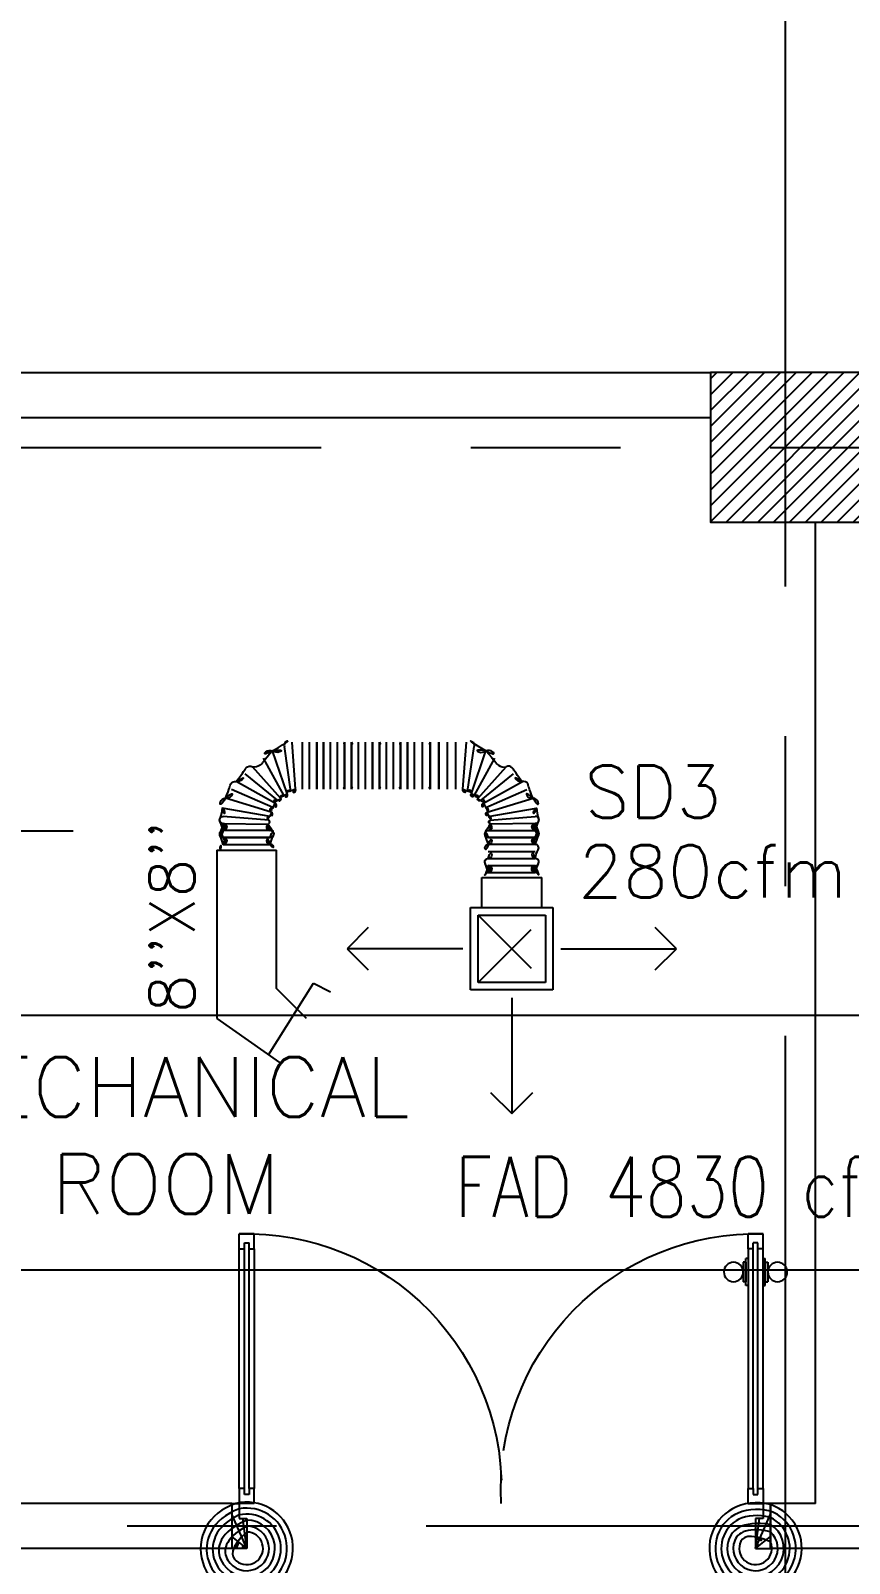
# Model space of a CAD drawing. Extents: x 417866230.2 to 417866327.8, y 43498045.5 to 43498135.4.
# Drawn here: x 417866264.47 to 417866267.21, y 43498080.98 to 43498086.09 of the extents above; entities that cross this region are included whole.
import ezdxf
from ezdxf.enums import TextEntityAlignment as Align

# ---------------------------------------------------------------- set-up
doc = ezdxf.new("R2010")
doc.units = 0
doc.header["$MEASUREMENT"] = 0
doc.linetypes.add('CENTERX2', pattern=[4, 2.5, -0.5, 0.5, -0.5])
doc.linetypes.add('HIDDEN', pattern=[0.375, 0.25, -0.125])
doc.layers.get('0').update_dxf_attribs({"linetype": 'CONTINUOUS'})
for name, color, linetype in [('AXES', 11, 'CENTERX2'), ('COL', 9, 'CONTINUOUS'), ('DOOR', 9, 'CONTINUOUS'), ('DUCT', 6, 'CONTINUOUS'), ('EXDUCT', 10, 'CONTINUOUS'), ('HAT', 12, 'CONTINUOUS'), ('M-AC-FLEX', 3, 'CONTINUOUS'), ('M-EGU.', 2, 'CONTINUOUS'), ('RM-NAME', 9, 'CONTINUOUS'), ('SCD', 2, 'CONTINUOUS'), ('WALL', 4, 'CONTINUOUS')]:
    doc.layers.add(name, color=color, linetype=linetype)
doc.styles.add('ROMANS', font='ROMANS.shx', dxfattribs={"width": 0.6})

# ---------------------------------------------------------------- blocks, each defined once
blk = doc.blocks.new('A$C272A55A0')
at = {"layer": 'DOOR', "color": 0, "linetype": 'ByBlock'}
for p, q in [((0, 900.4), (0, 1050.4)), ((50, 1050.4), (0, 1050.4)), ((50, 950.4), (50, 1050.4)), ((1750, 950.4), (1750, 1050.4)), ((1750, 1050.4), (1800, 1050.4)), ((1800, 1050.4), (1800, 900.4)), ((25, 950.4), (50, 950.4)), ((25, 900.4), (25, 950.4)), ((1775, 950.4), (1750, 950.4)), ((1775, 900.4), (1775, 950.4)), ((0, 900.4), (25, 900.4)), ((75, 900.4), (25, 900.4)), ((25, 850.4), (25, 900.4)), ((58, 870.4), (42, 870.4)), ((42, 870.4), (42, 850.4)), ((58, 850.4), (58, 870.4)), ((75, 900.4), (75, 850.4)), ((1725, 900.4), (1775, 900.4)), ((1725, 900.4), (1725, 850.4)), ((1742, 870.4), (1758, 870.4)), ((1742, 850.4), (1742, 870.4)), ((1758, 870.4), (1758, 850.4)), ((1800, 900.4), (1775, 900.4)), ((1775, 850.4), (1775, 900.4)), ((42, 850.4), (25, 850.4)), ((75, 850.4), (58, 850.4)), ((1725, 850.4), (1742, 850.4)), ((1758, 850.4), (1775, 850.4)), ((1717.8, 160.1), (1708.8, 160.1)), ((1708.8, 95.3), (1708.8, 160.1)), ((1725, 172.7), (1717.8, 172.7)), ((1717.8, 172.7), (1717.8, 82.7)), ((1717.8, 95.3), (1717.8, 160.1)), ((1775, 172.7), (1782.2, 172.7)), ((1782.2, 172.7), (1782.2, 82.7)), ((1782.2, 160.1), (1791.2, 160.1)), ((1782.2, 95.3), (1782.2, 160.1)), ((1791.2, 95.3), (1791.2, 160.1)), ((1717.8, 95.3), (1708.8, 95.3)), ((1725, 82.7), (1717.8, 82.7)), ((1775, 82.7), (1782.2, 82.7)), ((1782.2, 95.3), (1791.2, 95.3)), ((25, 50.4), (42, 50.4)), ((25, 50.4), (25, 0.4)), ((25, 0.4), (75, 0.4)), ((75, 0.4), (25, 0.4)), ((42, 50.4), (42, 30.4)), ((42, 30.4), (58, 30.4)), ((58, 50.4), (75, 50.4)), ((58, 50.4), (58, 30.4)), ((75, 50.4), (75, 0.4)), ((1742, 50.4), (1725, 50.4)), ((1725, 50.4), (1725, 0.4)), ((1775, 0.4), (1725, 0.4)), ((1725, 0.4), (1775, 0.4)), ((1742, 50.4), (1742, 30.4)), ((1758, 30.4), (1742, 30.4)), ((1775, 50.4), (1758, 50.4)), ((1758, 50.4), (1758, 30.4)), ((1775, 50.4), (1775, 0.4))]:
    blk.add_line(p, q, dxfattribs=at)
at = {"layer": 'DOOR', "color": 9, "linetype": 'ByBlock'}
for p, q in [((50, 1050.4), (0, 1010.2)), ((50, 1050.4), (0, 936.6)), ((50, 1050.4), (36.6, 950.4)), ((1750, 1050.4), (1800, 1010.2)), ((1750, 1050.4), (1800, 936.6)), ((1750, 1050.4), (1763.4, 950.4))]:
    blk.add_line(p, q, dxfattribs=at)
at = {"layer": 'DOOR', "linetype": 'ByBlock'}
for p, q in [((25, 850.4), (25, 50.4)), ((42, 850.4), (42, 50.4)), ((58, 850.4), (58, 50.4)), ((75, 50.4), (75, 850.4)), ((1725, 50.4), (1725, 850.4)), ((1742, 850.4), (1742, 50.4)), ((1758, 850.4), (1758, 50.4)), ((1775, 850.4), (1775, 50.4))]:
    blk.add_line(p, q, dxfattribs=at)
at = {"layer": 'DOOR', "color": 0, "linetype": 'ByBlock'}
for centre in [(1676.5, 127.7), (1823.5, 127.7)]:
    blk.add_circle(centre, 32.4, dxfattribs=at)
at = {"layer": 'DOOR', "color": 9, "linetype": 'ByBlock'}
for centre, radius, start, end in [((50, 1050.4), 54.4, 203.2074, 270), ((50, 1050.4), 34.4, 180, 270), ((50, 1050.4), 14.4, 180, 270), ((1750, 1050.4), 14.4, 270, 0), ((1750, 1050.4), 34.4, 270, 0), ((1750, 1050.4), 54.4, 270, 336.7926), ((50, 1050.4), 74.4, 227.7764, 270), ((1750, 1050.4), 74.4, 270, 312.2236), ((50, 1050.4), 94.4, 238.0182, 270), ((50, 1050.4), 114.4, 244.0838, 257.3774), ((50, 1050.4), 134.4, 248.1598, 259.28), ((1750, 1050.4), 94.4, 270, 301.9818), ((1750, 1050.4), 114.4, 282.6226, 295.9162), ((1750, 1050.4), 134.4, 280.72, 291.8402), ((50, 1050.4), 154.4, 251.1053, 256.2858), ((1750, 1050.4), 154.4, 283.7142, 288.8947)]:
    blk.add_arc(centre, radius, start, end, dxfattribs=at)
at = {"layer": 'DOOR', "linetype": 'HIDDEN', "ltscale": 0.5}
for centre, start, end in [((50, 851.4), 268.3174, 3.2965), ((1750, 851.4), 176.7035, 271.6826)]:
    blk.add_arc(centre, 851.4, start, end, dxfattribs=at)
at = {"layer": 'WALL', "linetype": 'ByBlock'}
blk.add_line((1800, 900.4), (1800, 1050.4), dxfattribs=at)
blk = doc.blocks.new('*X64')
at = {"color": 0}
for p, q in [((49339.2, 32262.6), (49837.6, 32761)), ((49339.2, 32315.6), (49784.6, 32761)), ((49339.2, 32368.7), (49731.6, 32761)), ((49339.2, 32421.7), (49678.5, 32761)), ((49339.2, 32474.7), (49625.5, 32761)), ((49339.2, 32527.8), (49572.5, 32761)), ((49339.2, 32580.8), (49519.4, 32761)), ((49339.2, 32633.8), (49466.4, 32761)), ((49339.2, 32686.9), (49413.4, 32761)), ((49339.2, 32739.9), (49360.3, 32761)), ((49390.7, 32261), (49839.2, 32709.6)), ((49443.7, 32261), (49839.2, 32656.5)), ((49496.7, 32261), (49839.2, 32603.5)), ((49549.8, 32261), (49839.2, 32550.5)), ((49602.8, 32261), (49839.2, 32497.4)), ((49655.8, 32261), (49839.2, 32444.4)), ((49708.9, 32261), (49839.2, 32391.4)), ((49761.9, 32261), (49839.2, 32338.3)), ((49814.9, 32261), (49839.2, 32285.3))]:
    blk.add_line(p, q, dxfattribs=at)
blk = doc.blocks.new('COL50')
at = {"layer": 'COL'}
blk.add_lwpolyline([(-250, 250), (-250, -250), (250, -250), (250, 250)], close=True, dxfattribs=at)
blk = doc.blocks.new('RM1')
at = {"layer": 'RM-NAME', "style": 'ROMANS'}
for tag, p in [('ROOMNAME1', (0, 323.8)), ('ROOMNAME2', (0, 0))]:
    blk.add_attdef(tag, text='', height=200, dxfattribs=at).set_placement(p, align=Align.MIDDLE)

msp = doc.modelspace()

# ---------------------------------------------------------------- linework, layer by layer
at = {"layer": 'AXES'}
for p, q in [((417866266.9969, 43498056.2378), (417866266.9969, 43498134.7153)), ((417866230.9454, 43498084.7021), (417866300.0369, 43498084.7021)), ((417866241.7969, 43498081.1021), (417866300.0369, 43498081.1021))]:
    msp.add_line(p, q, dxfattribs=at)
at = {"layer": 'DUCT'}
for p, q in [((417866265.0969, 43498083.3578), (417866265.2969, 43498083.3578)), ((417866265.0969, 43498083.3578), (417866265.0969, 43498082.7957)), ((417866265.2969, 43498082.8957), (417866265.2969, 43498083.3578)), ((417866265.2701, 43498082.6744), (417866265.4202, 43498082.9138)), ((417866265.4202, 43498082.9138), (417866265.4767, 43498082.885)), ((417866265.3969, 43498082.7957), (417866265.2969, 43498082.8957)), ((417866260.8439, 43498082.8069), (417866267.8154, 43498082.8069)), ((417866265.0969, 43498082.7957), (417866265.3069, 43498082.6487)), ((417866260.8439, 43498081.9569), (417866267.8154, 43498081.9569))]:
    msp.add_line(p, q, dxfattribs=at)
at = {"layer": 'EXDUCT', "color": 3, "linetype": 'Continuous'}
msp.add_line((417866261.2326, 43498083.422), (417866264.6172, 43498083.422), dxfattribs=at)
at = {"layer": 'M-AC-FLEX', "color": 11}
for p, q in [((417866265.3602, 43498083.5615), (417866265.3482, 43498083.7177)), ((417866265.3836, 43498083.5615), (417866265.3836, 43498083.7185)), ((417866265.4071, 43498083.5615), (417866265.4071, 43498083.7185)), ((417866265.4306, 43498083.7187), (417866265.4306, 43498083.5617)), ((417866265.4306, 43498083.5615), (417866265.4306, 43498083.7185)), ((417866265.4536, 43498083.7187), (417866265.4536, 43498083.5617)), ((417866265.4536, 43498083.5615), (417866265.4536, 43498083.7185)), ((417866265.4771, 43498083.5615), (417866265.4771, 43498083.7185)), ((417866265.4771, 43498083.5615), (417866265.4771, 43498083.7185)), ((417866265.5005, 43498083.5615), (417866265.5005, 43498083.7185)), ((417866265.5005, 43498083.5615), (417866265.5005, 43498083.7185)), ((417866265.524, 43498083.7187), (417866265.524, 43498083.5617)), ((417866265.524, 43498083.7187), (417866265.524, 43498083.5617)), ((417866265.524, 43498083.5615), (417866265.524, 43498083.7185)), ((417866265.524, 43498083.5615), (417866265.524, 43498083.7185)), ((417866265.5471, 43498083.7187), (417866265.5471, 43498083.5617)), ((417866265.5471, 43498083.7187), (417866265.5471, 43498083.5617)), ((417866265.5471, 43498083.5615), (417866265.5471, 43498083.7185)), ((417866265.5471, 43498083.5615), (417866265.5471, 43498083.7185)), ((417866265.5705, 43498083.5615), (417866265.5705, 43498083.7185)), ((417866265.5705, 43498083.5615), (417866265.5705, 43498083.7185)), ((417866265.594, 43498083.5615), (417866265.594, 43498083.7185)), ((417866265.594, 43498083.5615), (417866265.594, 43498083.7185)), ((417866265.6174, 43498083.5615), (417866265.6174, 43498083.7185)), ((417866265.6174, 43498083.5615), (417866265.6174, 43498083.7185)), ((417866265.6175, 43498083.7187), (417866265.6175, 43498083.5617)), ((417866265.6175, 43498083.7187), (417866265.6175, 43498083.5617)), ((417866265.6405, 43498083.7187), (417866265.6405, 43498083.5617)), ((417866265.6405, 43498083.7187), (417866265.6405, 43498083.5617)), ((417866265.6405, 43498083.5615), (417866265.6405, 43498083.7185)), ((417866265.6405, 43498083.5615), (417866265.6405, 43498083.7185)), ((417866265.664, 43498083.5615), (417866265.664, 43498083.7185)), ((417866265.664, 43498083.5615), (417866265.664, 43498083.7185)), ((417866265.664, 43498083.5615), (417866265.664, 43498083.7185)), ((417866265.664, 43498083.5615), (417866265.664, 43498083.7185)), ((417866265.6874, 43498083.5615), (417866265.6874, 43498083.7185)), ((417866265.6874, 43498083.5615), (417866265.6874, 43498083.7185)), ((417866265.6874, 43498083.5615), (417866265.6874, 43498083.7185)), ((417866265.6874, 43498083.5615), (417866265.6874, 43498083.7185)), ((417866265.7109, 43498083.7187), (417866265.7109, 43498083.5617)), ((417866265.7109, 43498083.7187), (417866265.7109, 43498083.5617)), ((417866265.7109, 43498083.5615), (417866265.7109, 43498083.7185)), ((417866265.7109, 43498083.5615), (417866265.7109, 43498083.7185)), ((417866265.7339, 43498083.7187), (417866265.7339, 43498083.5617)), ((417866265.7339, 43498083.7187), (417866265.7339, 43498083.5617)), ((417866265.7339, 43498083.5615), (417866265.7339, 43498083.7185)), ((417866265.7339, 43498083.5615), (417866265.7339, 43498083.7185)), ((417866265.7574, 43498083.5615), (417866265.7574, 43498083.7185)), ((417866265.7574, 43498083.5615), (417866265.7574, 43498083.7185)), ((417866265.7842, 43498083.5615), (417866265.7842, 43498083.7185)), ((417866265.7842, 43498083.5615), (417866265.7842, 43498083.7185)), ((417866265.8099, 43498083.7187), (417866265.8099, 43498083.5617)), ((417866265.8099, 43498083.7187), (417866265.8099, 43498083.5617)), ((417866265.8099, 43498083.5615), (417866265.8099, 43498083.7185)), ((417866265.8099, 43498083.5615), (417866265.8099, 43498083.7185)), ((417866265.839, 43498083.7187), (417866265.839, 43498083.5617)), ((417866265.839, 43498083.7187), (417866265.839, 43498083.5617)), ((417866265.839, 43498083.5615), (417866265.839, 43498083.7185)), ((417866265.839, 43498083.5615), (417866265.839, 43498083.7185)), ((417866265.839, 43498083.5615), (417866265.839, 43498083.7185)), ((417866265.8672, 43498083.5615), (417866265.8672, 43498083.7185)), ((417866265.8957, 43498083.5615), (417866265.8957, 43498083.7185)), ((417866265.9191, 43498083.5615), (417866265.9311, 43498083.7177)), ((417866265.3225, 43498083.5386), (417866265.2531, 43498083.6649)), ((417866265.3318, 43498083.5466), (417866265.2834, 43498083.6892)), ((417866265.3447, 43498083.5537), (417866265.3226, 43498083.7037)), ((417866265.9347, 43498083.5537), (417866265.9567, 43498083.7037)), ((417866265.9475, 43498083.5466), (417866265.9959, 43498083.6892)), ((417866265.9568, 43498083.5386), (417866266.0262, 43498083.6649)), ((417866265.3107, 43498083.5305), (417866265.2157, 43498083.6363)), ((417866265.9686, 43498083.5305), (417866266.0636, 43498083.6363)), ((417866265.2912, 43498083.5149), (417866265.1616, 43498083.587)), ((417866265.2996, 43498083.5247), (417866265.1916, 43498083.6127)), ((417866265.9797, 43498083.5247), (417866266.0877, 43498083.6127)), ((417866265.9881, 43498083.5149), (417866266.1177, 43498083.587)), ((417866265.2787, 43498083.4851), (417866265.1256, 43498083.5309)), ((417866265.2841, 43498083.4997), (417866265.1462, 43498083.5604)), ((417866265.9953, 43498083.4997), (417866266.1331, 43498083.5604)), ((417866266.0006, 43498083.4851), (417866266.1537, 43498083.5309)), ((417866265.2756, 43498083.4705), (417866265.1143, 43498083.4975)), ((417866265.2707, 43498083.4581), (417866265.1182, 43498083.4706)), ((417866266.0037, 43498083.4705), (417866266.165, 43498083.4975)), ((417866266.0086, 43498083.4581), (417866266.1611, 43498083.4706)), ((417866265.1182, 43498083.4471), (417866265.2686, 43498083.445)), ((417866265.2752, 43498083.4236), (417866265.1182, 43498083.4236)), ((417866266.0041, 43498083.4236), (417866266.1611, 43498083.4236)), ((417866266.1611, 43498083.4471), (417866266.0107, 43498083.445)), ((417866265.2752, 43498083.4002), (417866265.1182, 43498083.4002)), ((417866265.1182, 43498083.4002), (417866265.2752, 43498083.4002)), ((417866265.1182, 43498083.3767), (417866265.2752, 43498083.3767)), ((417866266.0041, 43498083.4002), (417866266.1611, 43498083.4002)), ((417866266.1611, 43498083.4002), (417866266.0041, 43498083.4002)), ((417866266.1611, 43498083.3767), (417866266.0041, 43498083.3767)), ((417866266.0039, 43498083.3537), (417866266.1609, 43498083.3537)), ((417866266.0039, 43498083.3302), (417866266.1609, 43498083.3302)), ((417866266.0039, 43498083.3067), (417866266.1609, 43498083.3067)), ((417866266.0039, 43498083.3067), (417866266.1609, 43498083.3067)), ((417866266.0039, 43498083.3067), (417866266.1609, 43498083.3067)), ((417866266.0039, 43498083.3067), (417866266.1609, 43498083.3067)), ((417866266.0039, 43498083.2833), (417866266.1609, 43498083.2833)), ((417866266.0039, 43498083.2833), (417866266.1609, 43498083.2833)), ((417866266.0039, 43498083.2833), (417866266.1609, 43498083.2833)), ((417866266.0039, 43498083.2833), (417866266.1609, 43498083.2833))]:
    msp.add_line(p, q, dxfattribs=at)
at = {"layer": 'M-AC-FLEX'}
for points in [[(417866265.2833, 43498083.6896, 0.562442), (417866265.3226, 43498083.7037, -0.803591), (417866265.3482, 43498083.7177)], [(417866265.3482, 43498083.7177, 0.661578), (417866265.3836, 43498083.7185, -1), (417866265.4071, 43498083.7185)], [(417866265.4306, 43498083.7185, -1), (417866265.4071, 43498083.7185, 1), (417866265.3836, 43498083.7185)], [(417866265.4306, 43498083.7185, -0.999838), (417866265.4536, 43498083.7189)], [(417866265.4536, 43498083.7185, 0.999838), (417866265.4306, 43498083.7189)], [(417866265.4306, 43498083.7187, -0.008922), (417866265.4306, 43498083.7191)], [(417866265.4306, 43498083.7189, 0.004461), (417866265.4306, 43498083.7187)], [(417866265.4536, 43498083.7185, 1), (417866265.4771, 43498083.7185, -1), (417866265.5005, 43498083.7185)], [(417866265.4536, 43498083.7185, -0.00451), (417866265.4536, 43498083.7187, 0.008922), (417866265.4536, 43498083.7191)], [(417866265.4536, 43498083.7189, -0.004461), (417866265.4536, 43498083.7187)], [(417866265.524, 43498083.7185, -1), (417866265.5005, 43498083.7185, 1), (417866265.4771, 43498083.7185)], [(417866265.524, 43498083.7185, -0.412332), (417866265.5124, 43498083.7068, -0.412332)], [(417866265.5471, 43498083.7185, 0.999838), (417866265.524, 43498083.7189)], [(417866265.524, 43498083.7185, -0.999838), (417866265.5471, 43498083.7189)], [(417866265.524, 43498083.7185, -0.999838), (417866265.5471, 43498083.7189)], [(417866265.5471, 43498083.7185, 0.999838), (417866265.524, 43498083.7189)], [(417866265.524, 43498083.7185, 0.00451), (417866265.524, 43498083.7187, -0.008922), (417866265.524, 43498083.7191)], [(417866265.524, 43498083.7187, -0.008922), (417866265.524, 43498083.7191)], [(417866265.524, 43498083.7189, 0.004461), (417866265.524, 43498083.7187)], [(417866265.524, 43498083.7189, 0.004461), (417866265.524, 43498083.7187)], [(417866265.5471, 43498083.7185, 1), (417866265.5705, 43498083.7185, -1), (417866265.594, 43498083.7185)], [(417866265.5471, 43498083.7187, 0.008922), (417866265.5471, 43498083.7191)], [(417866265.5471, 43498083.7185, -0.00451), (417866265.5471, 43498083.7187, 0.008922), (417866265.5471, 43498083.7191)], [(417866265.5471, 43498083.7189, -0.004461), (417866265.5471, 43498083.7187)], [(417866265.5471, 43498083.7189, -0.004461), (417866265.5471, 43498083.7187)], [(417866265.5471, 43498083.7185, 0.412332), (417866265.5587, 43498083.7068, 0.412332)], [(417866265.6174, 43498083.7185, -1), (417866265.594, 43498083.7185, 1), (417866265.5705, 43498083.7185)], [(417866265.6405, 43498083.7185, 0.999838), (417866265.6174, 43498083.7189)], [(417866265.6174, 43498083.7185, -0.999838), (417866265.6405, 43498083.7189)], [(417866265.6174, 43498083.7185, -0.999838), (417866265.6405, 43498083.7189)], [(417866265.6405, 43498083.7185, 0.999838), (417866265.6174, 43498083.7189)], [(417866265.6174, 43498083.7185, 0.00451), (417866265.6175, 43498083.7187, -0.008922), (417866265.6175, 43498083.7191)], [(417866265.6175, 43498083.7187, -0.008922), (417866265.6175, 43498083.7191)], [(417866265.6174, 43498083.7189, 0.004461), (417866265.6175, 43498083.7187)], [(417866265.6174, 43498083.7189, 0.004461), (417866265.6175, 43498083.7187)], [(417866265.6405, 43498083.7185, 1), (417866265.664, 43498083.7185, -1), (417866265.6874, 43498083.7185)], [(417866265.6405, 43498083.7185, 1), (417866265.664, 43498083.7185, -1), (417866265.6874, 43498083.7185)], [(417866265.6405, 43498083.7187, 0.008922), (417866265.6405, 43498083.7191)], [(417866265.6405, 43498083.7185, -0.00451), (417866265.6405, 43498083.7187, 0.008922), (417866265.6405, 43498083.7191)], [(417866265.6405, 43498083.7189, -0.004461), (417866265.6405, 43498083.7187)], [(417866265.6405, 43498083.7189, -0.004461), (417866265.6405, 43498083.7187)], [(417866265.6405, 43498083.7185, 0.412332), (417866265.6522, 43498083.7068, 0.412332)], [(417866265.7109, 43498083.7185, -1), (417866265.6874, 43498083.7185, 1), (417866265.664, 43498083.7185)], [(417866265.7109, 43498083.7185, -1), (417866265.6874, 43498083.7185, 1), (417866265.664, 43498083.7185)], [(417866265.7109, 43498083.7185, -0.412332), (417866265.6992, 43498083.7068, -0.412332)], [(417866265.7109, 43498083.7185, -0.999838), (417866265.7339, 43498083.7189)], [(417866265.7339, 43498083.7185, 0.999838), (417866265.7109, 43498083.7189)], [(417866265.7339, 43498083.7185, 0.999838), (417866265.7109, 43498083.7189)], [(417866265.7109, 43498083.7185, -0.999838), (417866265.7339, 43498083.7189)], [(417866265.7109, 43498083.7187, -0.008922), (417866265.7109, 43498083.7191)], [(417866265.7109, 43498083.7185, 0.00451), (417866265.7109, 43498083.7187, -0.008922), (417866265.7109, 43498083.7191)], [(417866265.7109, 43498083.7189, 0.004461), (417866265.7109, 43498083.7187)], [(417866265.7109, 43498083.7189, 0.004461), (417866265.7109, 43498083.7187)], [(417866265.7339, 43498083.7185, 1), (417866265.7574, 43498083.7185, -0.876112), (417866265.7842, 43498083.7185)], [(417866265.7339, 43498083.7185, -0.00451), (417866265.7339, 43498083.7187, 0.008922), (417866265.7339, 43498083.7191)], [(417866265.7339, 43498083.7187, 0.008922), (417866265.7339, 43498083.7191)], [(417866265.7339, 43498083.7189, -0.004461), (417866265.7339, 43498083.7187)], [(417866265.7339, 43498083.7189, -0.004461), (417866265.7339, 43498083.7187)], [(417866265.8099, 43498083.7185, -0.913932), (417866265.7842, 43498083.7185, 0.876112), (417866265.7574, 43498083.7185)], [(417866265.8099, 43498083.7185, -0.412332), (417866265.7982, 43498083.7068, -0.412332)], [(417866265.8099, 43498083.7185, -0.791382), (417866265.839, 43498083.7189)], [(417866265.839, 43498083.7185, 0.791382), (417866265.8099, 43498083.7189)], [(417866265.839, 43498083.7185, 0.791382), (417866265.8099, 43498083.7189)], [(417866265.8099, 43498083.7185, -0.791382), (417866265.839, 43498083.7189)], [(417866265.8099, 43498083.7187, -0.008922), (417866265.8099, 43498083.7191)], [(417866265.8099, 43498083.7185, 0.00451), (417866265.8099, 43498083.7187, -0.008922), (417866265.8099, 43498083.7191)], [(417866265.8099, 43498083.7189, 0.004461), (417866265.8099, 43498083.7187)], [(417866265.8099, 43498083.7189, 0.004461), (417866265.8099, 43498083.7187)], [(417866265.839, 43498083.7185, 0.830724), (417866265.8672, 43498083.7185, -0.825107), (417866265.8957, 43498083.7185)], [(417866265.839, 43498083.7187, 0.008922), (417866265.839, 43498083.7191)], [(417866265.839, 43498083.7185, -0.00451), (417866265.839, 43498083.7187, 0.008922), (417866265.839, 43498083.7191)], [(417866265.839, 43498083.7187, 0.008922), (417866265.839, 43498083.7191)], [(417866265.839, 43498083.7189, -0.004461), (417866265.839, 43498083.7187)], [(417866265.839, 43498083.7189, -0.004461), (417866265.839, 43498083.7187)], [(417866265.839, 43498083.7189, -0.004461), (417866265.839, 43498083.7187)], [(417866265.9311, 43498083.7177, -0.661578), (417866265.8957, 43498083.7185, 0.825107), (417866265.8672, 43498083.7185)], [(417866265.996, 43498083.6896, -0.562442), (417866265.9567, 43498083.7037, 0.803591), (417866265.9311, 43498083.7177)], [(417866265.2834, 43498083.6892, 0.604437), (417866265.2531, 43498083.6649, -0.497993), (417866265.2157, 43498083.6363)], [(417866265.9959, 43498083.6892, -0.604437), (417866266.0262, 43498083.6649, 0.497993), (417866266.0636, 43498083.6363)], [(417866265.1256, 43498083.5309, 0.652763), (417866265.1462, 43498083.5604, -0.764077), (417866265.1616, 43498083.587, 0.428567), (417866265.1916, 43498083.6127, -0.696093), (417866265.2157, 43498083.6363)], [(417866266.1537, 43498083.5309, -0.652763), (417866266.1331, 43498083.5604, 0.764077), (417866266.1177, 43498083.587, -0.428567), (417866266.0877, 43498083.6127, 0.696093), (417866266.0636, 43498083.6363)], [(417866265.3836, 43498083.5615, 0.987495), (417866265.3602, 43498083.5618, 0.606794)], [(417866265.4306, 43498083.5615, 1), (417866265.4071, 43498083.5615, -1), (417866265.3836, 43498083.5615)], [(417866265.4071, 43498083.5615, -1), (417866265.4306, 43498083.5615)], [(417866265.4771, 43498083.5615, 1), (417866265.4536, 43498083.5615)], [(417866265.4536, 43498083.5615, -1), (417866265.4771, 43498083.5615, 1), (417866265.5005, 43498083.5615)], [(417866265.524, 43498083.5615, 1), (417866265.5005, 43498083.5615, -1), (417866265.4771, 43498083.5615)], [(417866265.5005, 43498083.5615, -1), (417866265.524, 43498083.5615)], [(417866265.524, 43498083.5615, 0.412332), (417866265.5124, 43498083.5732, 0.412332)], [(417866265.5471, 43498083.5615, -0.412332), (417866265.5587, 43498083.5732, -0.412332)], [(417866265.5705, 43498083.5615, 1), (417866265.5471, 43498083.5615)], [(417866265.5471, 43498083.5615, -1), (417866265.5705, 43498083.5615, 1), (417866265.594, 43498083.5615)], [(417866265.6174, 43498083.5615, 1), (417866265.594, 43498083.5615, -1), (417866265.5705, 43498083.5615)], [(417866265.594, 43498083.5615, -1), (417866265.6174, 43498083.5615)], [(417866265.664, 43498083.5615, 1), (417866265.6405, 43498083.5615)], [(417866265.6405, 43498083.5615, -1), (417866265.664, 43498083.5615, 1), (417866265.6874, 43498083.5615)], [(417866265.6405, 43498083.5615, -0.412332), (417866265.6522, 43498083.5732, -0.412332)], [(417866265.664, 43498083.5615, 1), (417866265.6405, 43498083.5615)], [(417866265.6405, 43498083.5615, -1), (417866265.664, 43498083.5615, 1), (417866265.6874, 43498083.5615)], [(417866265.7109, 43498083.5615, 1), (417866265.6874, 43498083.5615, -1), (417866265.664, 43498083.5615)], [(417866265.7109, 43498083.5615, 1), (417866265.6874, 43498083.5615, -1), (417866265.664, 43498083.5615)], [(417866265.6874, 43498083.5615, -1), (417866265.7109, 43498083.5615)], [(417866265.6874, 43498083.5615, -1), (417866265.7109, 43498083.5615)], [(417866265.7109, 43498083.5615, 0.412332), (417866265.6992, 43498083.5732, 0.412332)], [(417866265.7574, 43498083.5615, 1), (417866265.7339, 43498083.5615)], [(417866265.7339, 43498083.5615, -1), (417866265.7574, 43498083.5615, 0.876112), (417866265.7842, 43498083.5615)], [(417866265.8099, 43498083.5615, 0.913932), (417866265.7842, 43498083.5615, -0.876112), (417866265.7574, 43498083.5615)], [(417866265.7842, 43498083.5615, -0.913932), (417866265.8099, 43498083.5615)], [(417866265.8099, 43498083.5615, 0.412332), (417866265.7982, 43498083.5732, 0.412332)], [(417866265.8672, 43498083.5615, 0.830724), (417866265.839, 43498083.5615)], [(417866265.839, 43498083.5615, -0.830724), (417866265.8672, 43498083.5615, 0.825107), (417866265.8957, 43498083.5615)], [(417866265.8957, 43498083.5615, -0.987495), (417866265.9191, 43498083.5618, -0.606794)], [(417866265.1256, 43498083.5309, 0.665042), (417866265.1143, 43498083.4975)], [(417866265.2912, 43498083.5149, -0.850272), (417866265.2872, 43498083.4991, 1.072461), (417866265.2803, 43498083.4841)], [(417866265.3115, 43498083.5291, -0.698197), (417866265.2996, 43498083.5247, 1.180405), (417866265.2912, 43498083.5149)], [(417866265.3318, 43498083.5466, -1.125229), (417866265.3225, 43498083.5386, 1.12511), (417866265.3115, 43498083.5291, 0.893954)], [(417866265.3602, 43498083.5618, -0.879519), (417866265.3447, 43498083.5537, 1.034976), (417866265.3318, 43498083.5466)], [(417866265.3836, 43498083.5615, 1), (417866265.4071, 43498083.5615)], [(417866265.4306, 43498083.5619, -0.00451), (417866265.4306, 43498083.5617, 1.018005), (417866265.4536, 43498083.5617)], [(417866265.5005, 43498083.5615, -1), (417866265.4771, 43498083.5615)], [(417866265.4771, 43498083.5615, 1), (417866265.5005, 43498083.5615)], [(417866265.5471, 43498083.5619, 0.00451), (417866265.5471, 43498083.5617, -1.018005), (417866265.524, 43498083.5617)], [(417866265.524, 43498083.5619, -0.00451), (417866265.524, 43498083.5617, 1.018005), (417866265.5471, 43498083.5617)], [(417866265.5705, 43498083.5615, 1), (417866265.594, 43498083.5615)], [(417866265.594, 43498083.5615, -1), (417866265.5705, 43498083.5615)], [(417866265.6405, 43498083.5619, 0.00451), (417866265.6405, 43498083.5617, -1.018005), (417866265.6175, 43498083.5617)], [(417866265.6174, 43498083.5619, -0.00451), (417866265.6175, 43498083.5617, 1.018005), (417866265.6405, 43498083.5617)], [(417866265.6874, 43498083.5615, -1), (417866265.664, 43498083.5615)], [(417866265.664, 43498083.5615, 1), (417866265.6874, 43498083.5615)], [(417866265.664, 43498083.5615, 1), (417866265.6874, 43498083.5615)], [(417866265.6874, 43498083.5615, -1), (417866265.664, 43498083.5615)], [(417866265.7109, 43498083.5619, -0.00451), (417866265.7109, 43498083.5617, 1.018005), (417866265.7339, 43498083.5617)], [(417866265.7339, 43498083.5619, 0.00451), (417866265.7339, 43498083.5617, -1.018005), (417866265.7109, 43498083.5617)], [(417866265.7842, 43498083.5615, -0.876112), (417866265.7574, 43498083.5615)], [(417866265.7574, 43498083.5615, 0.876112), (417866265.7842, 43498083.5615)], [(417866265.8099, 43498083.5619, -0.00451), (417866265.8099, 43498083.5617, 0.805687), (417866265.839, 43498083.5617)], [(417866265.839, 43498083.5619, 0.00451), (417866265.839, 43498083.5617, -0.805687), (417866265.8099, 43498083.5617)], [(417866265.8957, 43498083.5615, -0.825107), (417866265.8672, 43498083.5615)], [(417866265.9191, 43498083.5618, 0.879519), (417866265.9347, 43498083.5537, -1.034976), (417866265.9475, 43498083.5466)], [(417866265.9475, 43498083.5466, 1.125229), (417866265.9568, 43498083.5386, -1.12511), (417866265.9679, 43498083.5291, -0.893954)], [(417866265.9679, 43498083.5291, 0.698197), (417866265.9797, 43498083.5247, -1.180405), (417866265.9881, 43498083.5149)], [(417866265.9881, 43498083.5149, 0.850272), (417866265.9921, 43498083.4991, -1.072461), (417866265.999, 43498083.4841)], [(417866266.1537, 43498083.5309, -0.665042), (417866266.165, 43498083.4975)], [(417866265.1146, 43498083.4975, -0.575939), (417866265.1182, 43498083.4706, 1), (417866265.1182, 43498083.4471)], [(417866265.1182, 43498083.4236, 1), (417866265.1182, 43498083.4471, -1), (417866265.1182, 43498083.4706)], [(417866265.2803, 43498083.4841, -0.78893), (417866265.2749, 43498083.4705, 1.030272), (417866265.2707, 43498083.4581)], [(417866265.999, 43498083.4841, 0.78893), (417866266.0044, 43498083.4705, -1.030272), (417866266.0086, 43498083.4581)], [(417866266.1611, 43498083.4236, -1), (417866266.1611, 43498083.4471, 1), (417866266.1611, 43498083.4706)], [(417866266.1647, 43498083.4975, 0.575939), (417866266.1611, 43498083.4706, -1), (417866266.1611, 43498083.4471)], [(417866265.1182, 43498083.4471, -1), (417866265.1182, 43498083.4236, 1), (417866265.1182, 43498083.4002)], [(417866265.1182, 43498083.4002, -1), (417866265.1182, 43498083.4236)], [(417866265.1182, 43498083.4236, 1), (417866265.1182, 43498083.4002)], [(417866265.1182, 43498083.3767, 1), (417866265.1182, 43498083.4002, -1), (417866265.1182, 43498083.4236)], [(417866265.1182, 43498083.4236, 0.606794), (417866265.1278, 43498083.4421, 0.606794)], [(417866265.2686, 43498083.445, 0.736653), (417866265.2752, 43498083.4236, -1), (417866265.2752, 43498083.4002)], [(417866265.2752, 43498083.4236, -0.606794), (417866265.2656, 43498083.4421, -0.606794)], [(417866265.2752, 43498083.3767, -1), (417866265.2752, 43498083.4002, 1), (417866265.2752, 43498083.4236)], [(417866265.2707, 43498083.4581, -0.635837), (417866265.2686, 43498083.445, -0.724161)], [(417866265.2752, 43498083.4002, 1), (417866265.2752, 43498083.4236)], [(417866266.0107, 43498083.445, -0.736653), (417866266.0041, 43498083.4236, 1), (417866266.0041, 43498083.4002)], [(417866266.0041, 43498083.4002, -1), (417866266.0041, 43498083.4236)], [(417866266.0041, 43498083.3767, 1), (417866266.0041, 43498083.4002, -1), (417866266.0041, 43498083.4236)], [(417866266.0041, 43498083.4236, 0.606794), (417866266.0137, 43498083.4421, 0.606794)], [(417866266.0086, 43498083.4581, 0.635837), (417866266.0107, 43498083.445, 0.724161)], [(417866266.1611, 43498083.4471, 1), (417866266.1611, 43498083.4236, -1), (417866266.1611, 43498083.4002)], [(417866266.1611, 43498083.4236, -0.606794), (417866266.1515, 43498083.4421, -0.606794)], [(417866266.1611, 43498083.3767, -1), (417866266.1611, 43498083.4002, 1), (417866266.1611, 43498083.4236)], [(417866266.1611, 43498083.4002, 1), (417866266.1611, 43498083.4236)], [(417866266.1611, 43498083.4236, -1), (417866266.1611, 43498083.4002)], [(417866265.1094, 43498083.3578, -0.642406), (417866265.1184, 43498083.3767)], [(417866265.1182, 43498083.4002, -1), (417866265.1182, 43498083.3767)], [(417866265.2752, 43498083.3767, -0.642298), (417866265.2843, 43498083.3578, -0.642298)], [(417866265.2756, 43498083.3767, 0.004461), (417866265.2754, 43498083.3767)], [(417866266.0041, 43498083.3767, 0.999838), (417866266.0037, 43498083.3536)], [(417866266.0037, 43498083.3767, -0.004461), (417866266.0039, 43498083.3767)], [(417866266.1609, 43498083.2833, -1), (417866266.1609, 43498083.3067, 1), (417866266.1609, 43498083.3302, -1), (417866266.1609, 43498083.3537, 1.018005), (417866266.1609, 43498083.3767)], [(417866266.1611, 43498083.4002, 1), (417866266.1611, 43498083.3767)], [(417866266.0039, 43498083.2833, 1), (417866266.0039, 43498083.3067, -1), (417866266.0039, 43498083.3302, 1), (417866266.0039, 43498083.3537, -0.008922), (417866266.0035, 43498083.3537, -0.008922)], [(417866266.0039, 43498083.2833, 1), (417866266.0039, 43498083.3067, -0.67797), (417866265.9958, 43498083.327, -0.67797)], [(417866266.0039, 43498083.3067, -1), (417866266.0039, 43498083.2833, 0.623355), (417866265.9946, 43498083.2644, 0.623355)], [(417866266.0039, 43498083.2833, 1), (417866266.0039, 43498083.3067, -0.204245), (417866265.9954, 43498083.3103, -0.204245)], [(417866265.9954, 43498083.3103, 0.204245), (417866266.0039, 43498083.3067)], [(417866266.0039, 43498083.2833, 1), (417866266.0039, 43498083.3067, -0.204245), (417866265.9954, 43498083.3103, -0.204245)], [(417866265.9954, 43498083.3103, 0.204245), (417866266.0039, 43498083.3067)], [(417866266.0039, 43498083.3067, -1), (417866266.0039, 43498083.2833, 0.204245), (417866265.9954, 43498083.2797, 0.204245)], [(417866266.0039, 43498083.3067, -1), (417866266.0039, 43498083.2833, 0.204245), (417866265.9954, 43498083.2797, 0.204245)], [(417866266.1609, 43498083.3067, 1.000797), (417866266.1609, 43498083.2833, -0.565099), (417866266.1713, 43498083.266, -0.565099)], [(417866266.1609, 43498083.2833, -1), (417866266.1609, 43498083.3067, 0.67797), (417866266.169, 43498083.327, 0.67797)], [(417866266.1609, 43498083.2833, -1), (417866266.1609, 43498083.3067, 0.204245), (417866266.1693, 43498083.3103, 0.204245)], [(417866266.1609, 43498083.2833, -1), (417866266.1609, 43498083.3067, 0.204245), (417866266.1693, 43498083.3103, 0.204245)], [(417866266.1609, 43498083.3067, 1), (417866266.1609, 43498083.2833, -0.204245), (417866266.1693, 43498083.2797, -0.204245)], [(417866266.1609, 43498083.3067, 1), (417866266.1609, 43498083.2833, -0.204245), (417866266.1693, 43498083.2797, -0.204245)], [(417866266.1693, 43498083.3103, -0.204245), (417866266.1609, 43498083.3067)], [(417866266.1693, 43498083.3103, -0.204245), (417866266.1609, 43498083.3067)], [(417866265.9954, 43498083.2797, -0.204245), (417866266.0039, 43498083.2833)], [(417866265.9954, 43498083.2797, -0.204245), (417866266.0039, 43498083.2833)], [(417866266.1693, 43498083.2797, 0.204245), (417866266.1609, 43498083.2833)], [(417866266.1693, 43498083.2797, 0.204245), (417866266.1609, 43498083.2833)]]:
    msp.add_lwpolyline(points, format="xyb", dxfattribs=at)
at = {"layer": 'M-EGU.'}
for p, q in [((417866265.9824, 43498083.166), (417866265.9824, 43498083.266)), ((417866265.9824, 43498083.266), (417866266.1824, 43498083.266)), ((417866266.1824, 43498083.166), (417866266.1824, 43498083.266)), ((417866265.9449, 43498083.166), (417866266.2199, 43498083.166)), ((417866265.9449, 43498082.891), (417866265.9449, 43498083.166)), ((417866266.2199, 43498083.166), (417866266.2199, 43498082.891)), ((417866265.6031, 43498083.0993), (417866265.5324, 43498083.0285)), ((417866266.6324, 43498083.0285), (417866266.5617, 43498083.0993)), ((417866265.9186, 43498083.0285), (417866265.5324, 43498083.0285)), ((417866265.5324, 43498083.0285), (417866265.6031, 43498082.9578)), ((417866266.2462, 43498083.0285), (417866266.6324, 43498083.0285)), ((417866266.5617, 43498082.9578), (417866266.6324, 43498083.0285)), ((417866266.2199, 43498082.891), (417866265.9449, 43498082.891)), ((417866266.0824, 43498082.8647), (417866266.0824, 43498082.4785)), ((417866266.0117, 43498082.5493), (417866266.0824, 43498082.4785)), ((417866266.0824, 43498082.4785), (417866266.1531, 43498082.5493))]:
    msp.add_line(p, q, dxfattribs=at)
at = {"layer": 'M-EGU.', "linetype": 'HIDDEN'}
for p, q in [((417866265.9699, 43498083.141), (417866266.1949, 43498083.141)), ((417866265.9699, 43498082.916), (417866265.9699, 43498083.141)), ((417866265.9699, 43498082.916), (417866266.1949, 43498083.141)), ((417866265.9699, 43498083.141), (417866266.1949, 43498082.916)), ((417866266.1949, 43498083.141), (417866266.1949, 43498082.916)), ((417866266.1949, 43498082.916), (417866265.9699, 43498082.916))]:
    msp.add_line(p, q, dxfattribs=at)
at = {"layer": 'WALL'}
for p, q in [((417866263.4719, 43498084.9521), (417866266.7469, 43498084.9521)), ((417866261.0719, 43498084.8021), (417866266.7469, 43498084.8021)), ((417866267.0969, 43498081.1771), (417866267.0969, 43498084.4521)), ((417866265.1469, 43498081.1771), (417866262.5219, 43498081.1771)), ((417866265.1469, 43498081.1771), (417866265.1469, 43498081.0271)), ((417866266.9469, 43498081.1771), (417866266.9469, 43498081.0271)), ((417866267.0969, 43498081.1771), (417866266.9469, 43498081.1771)), ((417866265.1469, 43498081.0271), (417866262.1819, 43498081.0271)), ((417866274.1969, 43498081.0271), (417866266.9469, 43498081.0271))]:
    msp.add_line(p, q, dxfattribs=at)

# ---------------------------------------------------------------- block references
at = {"layer": 'COL', "xscale": 0.001000000047497451, "yscale": 0.0009999999892897904, "zscale": 0.001}
msp.add_blockref('COL50', (417866266.9969, 43498084.7021), dxfattribs=at)
at = {"layer": 'DOOR', "xscale": -0.001000000047497451, "yscale": 0.0009999999892897904, "zscale": 0.001, "rotation": 180}
msp.add_blockref('A$C272A55A0', (417866265.1469, 43498082.0774), dxfattribs=at)
at = {"layer": 'HAT', "xscale": 0.001000000047497451, "yscale": 0.0009999999892897904, "zscale": 0.001}
msp.add_blockref('*X64', (417866217.4076, 43498052.1911), dxfattribs=at)
at = {"layer": 'HAT'}
ref = msp.add_blockref('RM1', (417866264.9267, 43498082.2434), dxfattribs=dict(at, xscale=0.001000000047497451, yscale=0.0009999999892897904, zscale=0.001))
ref.add_attrib('ROOMNAME2', 'ROOM', dxfattribs={"layer": 'RM-NAME', "height": 0.2, "style": 'ROMANS'}).set_placement((417866264.9267, 43498082.2434), align=Align.MIDDLE)
ref.add_attrib('ROOMNAME1', 'MECHANICAL', dxfattribs={"layer": 'RM-NAME', "height": 0.2, "style": 'ROMANS'}).set_placement((417866264.9267, 43498082.5672), align=Align.MIDDLE)

# ---------------------------------------------------------------- texts
at = {"layer": 'SCD', "style": 'ROMANS'}
for s, p in [('SD3', (417866266.3256, 43498083.4651)), ('280cfm', (417866266.3039, 43498083.1996))]:
    msp.add_text(s, height=0.175, dxfattribs=at).set_placement(p)
msp.add_text("8''X8''", height=0.15, rotation=90, dxfattribs=at).set_placement((417866265.022, 43498082.8145))
at = {"layer": 'SCD', "style": 'ROMANS', "width": 0.8}
msp.add_text('FAD 4830 cfm', height=0.2, dxfattribs=at).set_placement((417866265.8924, 43498082.1342))

doc.saveas('drawing.dxf')
